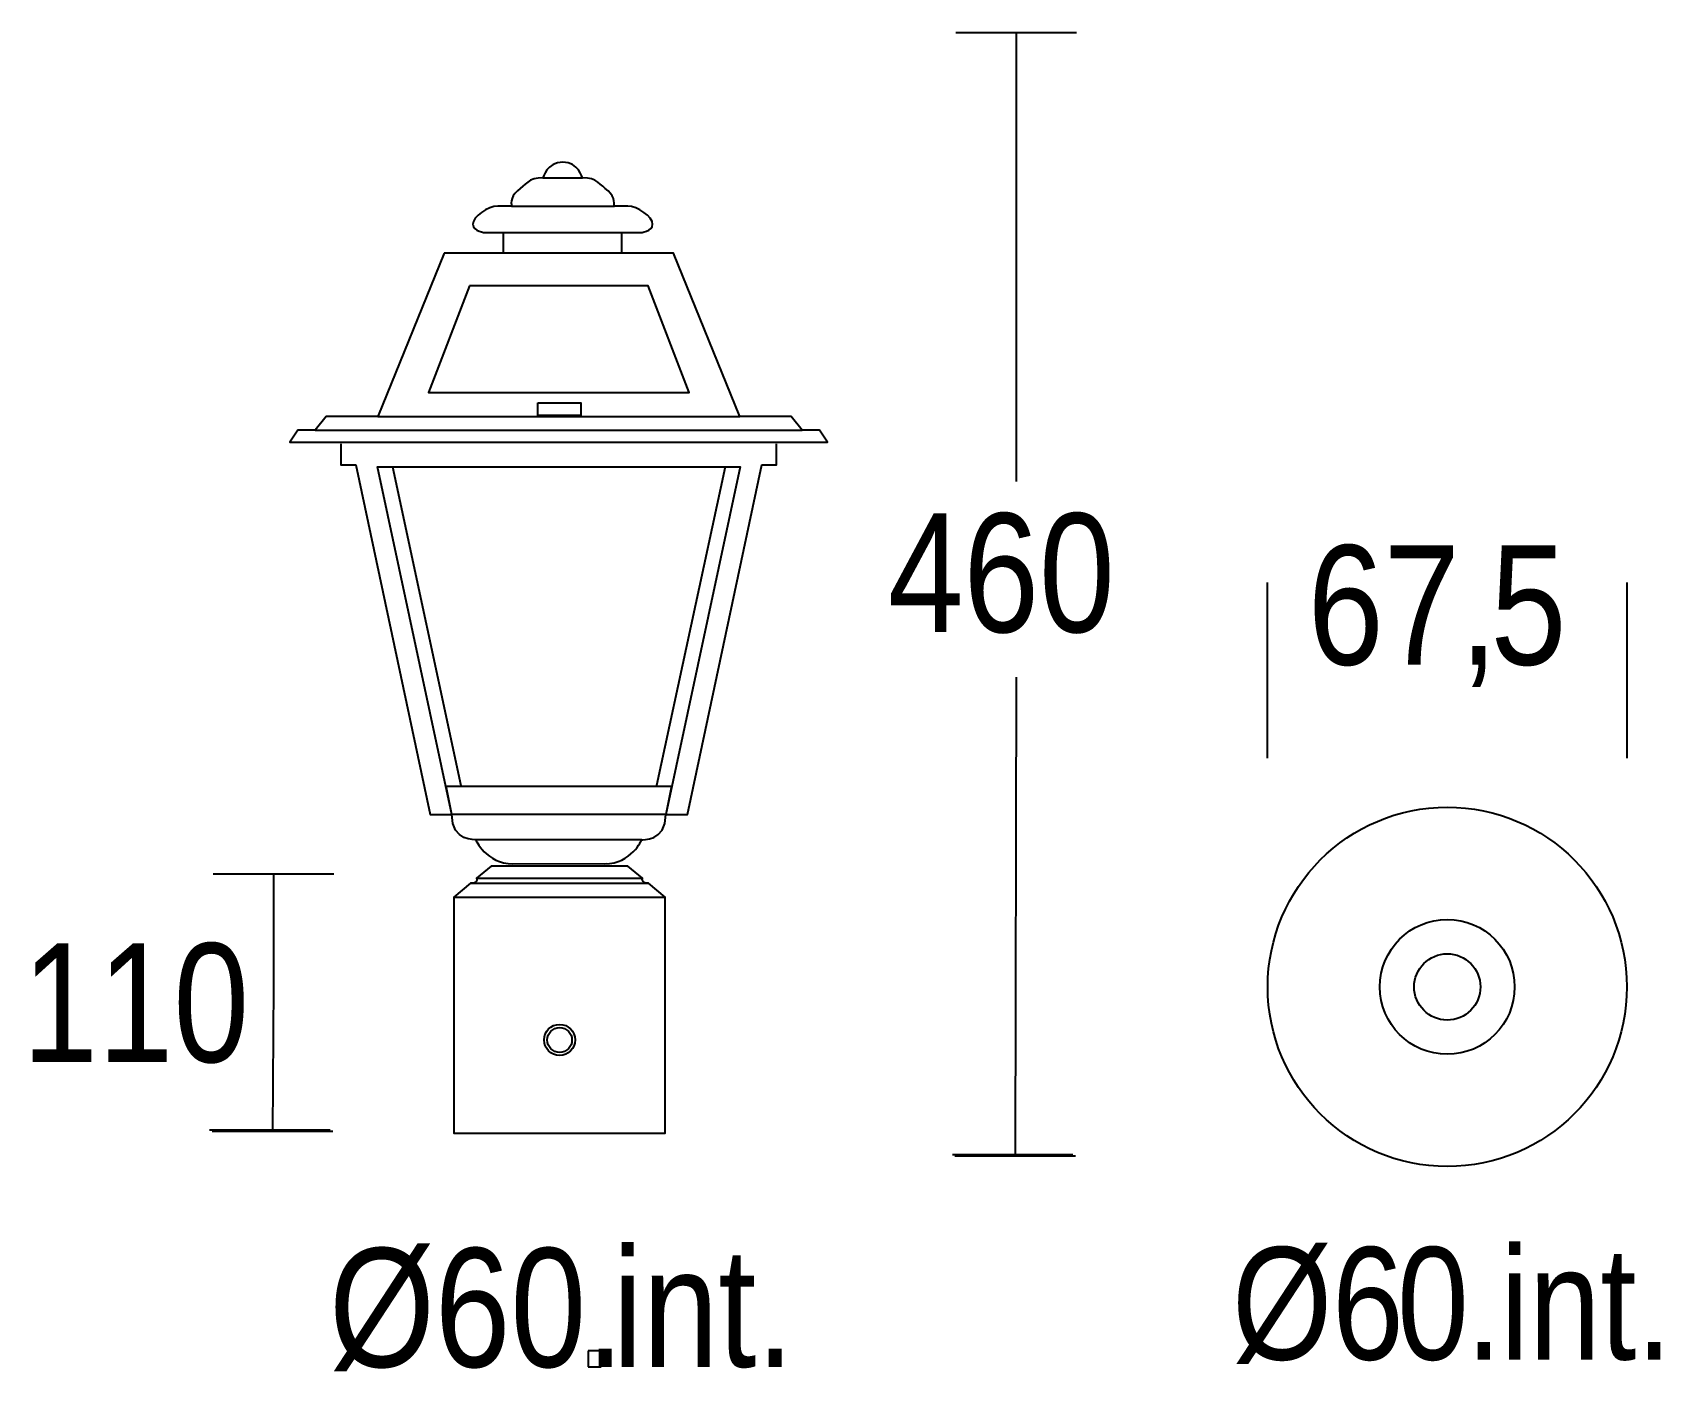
# Model space of a CAD drawing. Extents: x 1 to 166, y 5 to 140.
import ezdxf

# ---------------------------------------------------------------- set-up
doc = ezdxf.new("R2010")
doc.units = 0
doc.linetypes.add('AI9-LType1', pattern=[8.266288, 4.133144, -4.133144])
doc.layers.add('LIVELLO_1', color=160, linetype='Continuous')
doc.styles.add('STD', font='txt')

# ---------------------------------------------------------------- blocks, each defined once
blk = doc.blocks.new('AI9-BLK1')
at = {"layer": 'LIVELLO_1', "color": 7}
for p, q in [((11.3, 69.6), (23.46, 69.6)), ((17.38, 69.6), (17.38, 24.31)), ((-30.37, 54.95), (-26.39, 54.95)), ((-33.54, 52.1), (-23.16, 52.1)), ((-47.04, 30.89), (-10.5, 30.89)), ((-53.35, 29.49), (-4.2, 29.49)), ((-45.56, 25.81), (-38.65, -6.33)), ((-11.98, 25.81), (-18.9, -6.33)), ((42.75, -3.58), (42.75, 14.12)), ((79, 14.12), (79, -3.58)), ((17.38, 4.59), (17.29, -43.7)), ((-63.65, -15.23), (-51.48, -15.23)), ((-57.57, -15.23), (-57.57, -26.94)), ((-37.67, -16.19), (-19.72, -16.19)), ((-37.07, -15.69), (-20.32, -15.69)), ((-39.35, -17.59), (-18.04, -17.59)), ((-57.57, -26.52), (-57.66, -41.23)), ((-64.01, -41.07), (-51.84, -41.07)), ((-63.75, -41.21), (-51.58, -41.21)), ((10.94, -43.55), (23.11, -43.55)), ((11.2, -43.68), (23.37, -43.68))]:
    blk.add_line(p, q, dxfattribs=at)
for points in [[(-34.34, 49.42), (-22.43, 49.42), (-22.43, 47.36), (-34.34, 47.36)], [(-40.34, 47.35), (-47.04, 30.89), (-52.23, 30.89), (-53.35, 29.49), (-55.1, 29.49), (-55.9, 28.28), (-1.65, 28.28), (-2.45, 29.49), (-4.2, 29.49), (-5.32, 30.89), (-10.5, 30.89), (-17.21, 47.35)], [(-37.79, 44.04), (-41.93, 33.3), (-15.61, 33.3), (-19.76, 44.04)], [(-30.9, 32.27), (-26.54, 32.27), (-26.54, 30.98), (-30.9, 30.98)], [(-17.4, -6.42), (-17.98, -9.27), (-39.57, -9.27), (-40.14, -6.42)]]:
    blk.add_lwpolyline(points, close=True, dxfattribs=at)
blk.add_lwpolyline([(-50.75, 28.11), (-50.75, 25.99), (-49.25, 25.99), (-41.76, -9.27), (-39.57, -9.27), (-47.06, 25.81), (-10.48, 25.81), (-17.98, -9.27), (-15.79, -9.27), (-8.29, 25.99), (-6.8, 25.99), (-6.8, 28.11)], dxfattribs=at)
at = {"layer": 'LIVELLO_1', "color": 7, "linetype": 'AI9-LType1'}
blk.add_lwpolyline([(-24.48, -64.98), (-24.48, -63.37), (-25.8, -63.37), (-25.8, -64.98)], close=True, dxfattribs=at)
at = {"layer": 'LIVELLO_1', "color": 7}
for centre, radius in [((60.88, -26.65), 18.12), ((60.88, -26.65), 6.8), ((60.88, -26.65), 3.34), ((-28.69, -32), 1.57), ((-28.69, -32), 1.25)]:
    blk.add_circle(centre, radius, dxfattribs=at)
for points, knots in [([(-28.38, 49.42), (-28.38, 49.42), (-36.19, 49.42), (-36.19, 49.42), (-36.19, 49.42), (-37.45, 49.53), (-37.45, 50.27), (-37.45, 51.01), (-35.93, 52.1), (-34.93, 52.1), (-34.93, 52.1), (-33.54, 52.1), (-33.54, 52.1), (-33.54, 52.1), (-33.75, 53), (-32.95, 53.63), (-32.15, 54.26), (-31.82, 54.95), (-30.37, 54.95), (-30.37, 54.95), (-29.95, 56.53), (-28.38, 56.53), (-26.8, 56.53), (-26.39, 54.95), (-26.39, 54.95), (-24.93, 54.95), (-24.6, 54.26), (-23.8, 53.63), (-23.01, 53), (-23.21, 52.1), (-23.21, 52.1), (-23.21, 52.1), (-21.82, 52.1), (-21.82, 52.1), (-20.82, 52.1), (-19.3, 51.01), (-19.3, 50.27), (-19.3, 49.53), (-20.56, 49.42), (-20.56, 49.42), (-20.56, 49.42), (-28.38, 49.42), (-28.38, 49.42)], [0, 0, 0, 0, 1, 1, 1, 2, 2, 2, 3, 3, 3, 4, 4, 4, 5, 5, 5, 6, 6, 6, 7, 7, 7, 8, 8, 8, 9, 9, 9, 10, 10, 10, 11, 11, 11, 12, 12, 12, 13, 13, 13, 14, 14, 14, 14]), ([(-24.14, -14.23), (-21.43, -14.23), (-20.4, -11.81), (-20.4, -11.81), (-20.4, -11.81), (-37.15, -11.81), (-37.15, -11.81), (-37.15, -11.81), (-36.11, -14.23), (-33.4, -14.23), (-33.4, -14.23), (-23.98, -14.21), (-23.98, -14.21)], [0, 0, 0, 0, 1, 1, 1, 2, 2, 2, 3, 3, 3, 4, 4, 4, 4]), ([(-35.59, -14.46), (-35.59, -14.46), (-21.8, -14.46), (-21.8, -14.46), (-21.8, -14.46), (-20.32, -15.69), (-20.32, -15.69), (-20.41, -15.79), (-20.33, -15.97), (-20.17, -16.12), (-20.1, -16.2), (-19.86, -16.19), (-19.72, -16.19), (-19.72, -16.19), (-18.04, -17.59), (-18.04, -17.59), (-18.04, -17.59), (-18.04, -41.4), (-18.04, -41.4), (-18.04, -41.4), (-39.35, -41.4), (-39.35, -41.4), (-39.35, -41.4), (-39.35, -17.59), (-39.35, -17.59), (-39.35, -17.59), (-37.67, -16.19), (-37.67, -16.19), (-37.5, -16.19), (-37.29, -16.19), (-37.21, -16.12), (-37.06, -15.97), (-36.99, -15.79), (-37.07, -15.69), (-37.07, -15.69), (-35.59, -14.46), (-35.59, -14.46)], [0, 0, 0, 0, 1, 1, 1, 2, 2, 2, 3, 3, 3, 4, 4, 4, 5, 5, 5, 6, 6, 6, 7, 7, 7, 8, 8, 8, 9, 9, 9, 10, 10, 10, 11, 11, 11, 12, 12, 12, 12])]:
    blk.add_open_spline(points, degree=3, knots=knots, dxfattribs=at)
for points in [[(-37.15, -11.81), (-37.15, -11.81), (-39.57, -12.02), (-39.57, -9.27)], [(-20.4, -11.81), (-20.4, -11.81), (-17.98, -12.02), (-17.98, -9.27)]]:
    blk.add_open_spline(points, degree=3, dxfattribs=at)
at = {"layer": 'LIVELLO_1', "color": 7, "attachment_point": 1, "style": 'STD'}
for s, insert, char_height in [('\\fArial Narrow|b0|i0;\\H11.9819;\\C7;460', (4.43, 21.11), 11.9819), ('\\fArial Narrow|b0|i0;\\H12.0417;\\C7;67,', (46.8, 17.89), 12.0417), ('\\fArial Narrow|b0|i0;\\H12.0417;\\C7;5', (65.24, 17.89), 12.0417), ('\\fArial Narrow|b0|i0;\\H11.9819;\\C7;110', (-82.92, -22.25), 11.9819), ('\\fArial Narrow|b0|i0;\\H11.9819;\\C7;int.', (-23.35, -53), 11.9819), ('\\fArial Narrow|b0|i0;\\H11.3413;\\C7;Ø\\H11.3413;6', (39.16, -52.9), 11.3413), ('\\fArial Narrow|b0|i0;\\H11.3413;\\C7;int.', (66.24, -52.9), 11.3413), ('\\fArial Narrow|b0|i0;\\H11.3413;\\C7;0', (55.82, -52.9), 11.3413), ('\\fArial Narrow|b0|i0;\\H11.3413;\\C7;.', (62.77, -52.9), 11.3413)]:
    blk.add_mtext(s, dxfattribs=dict(at, insert=insert, char_height=char_height))
at = {"layer": 'LIVELLO_1', "color": 7, "linetype": 'AI9-LType1', "insert": (-51.96, -53), "char_height": 11.9819, "attachment_point": 1, "style": 'STD'}
blk.add_mtext('\\fArial Narrow|b0|i0;\\H11.9819;\\C7;Ø60.', dxfattribs=at)

msp = doc.modelspace()

# ---------------------------------------------------------------- block references
at = {"layer": 'LIVELLO_1', "color": 7}
msp.add_blockref('AI9-BLK1', (83.218779, 70.85304), dxfattribs=at)

doc.saveas('drawing.dxf')
